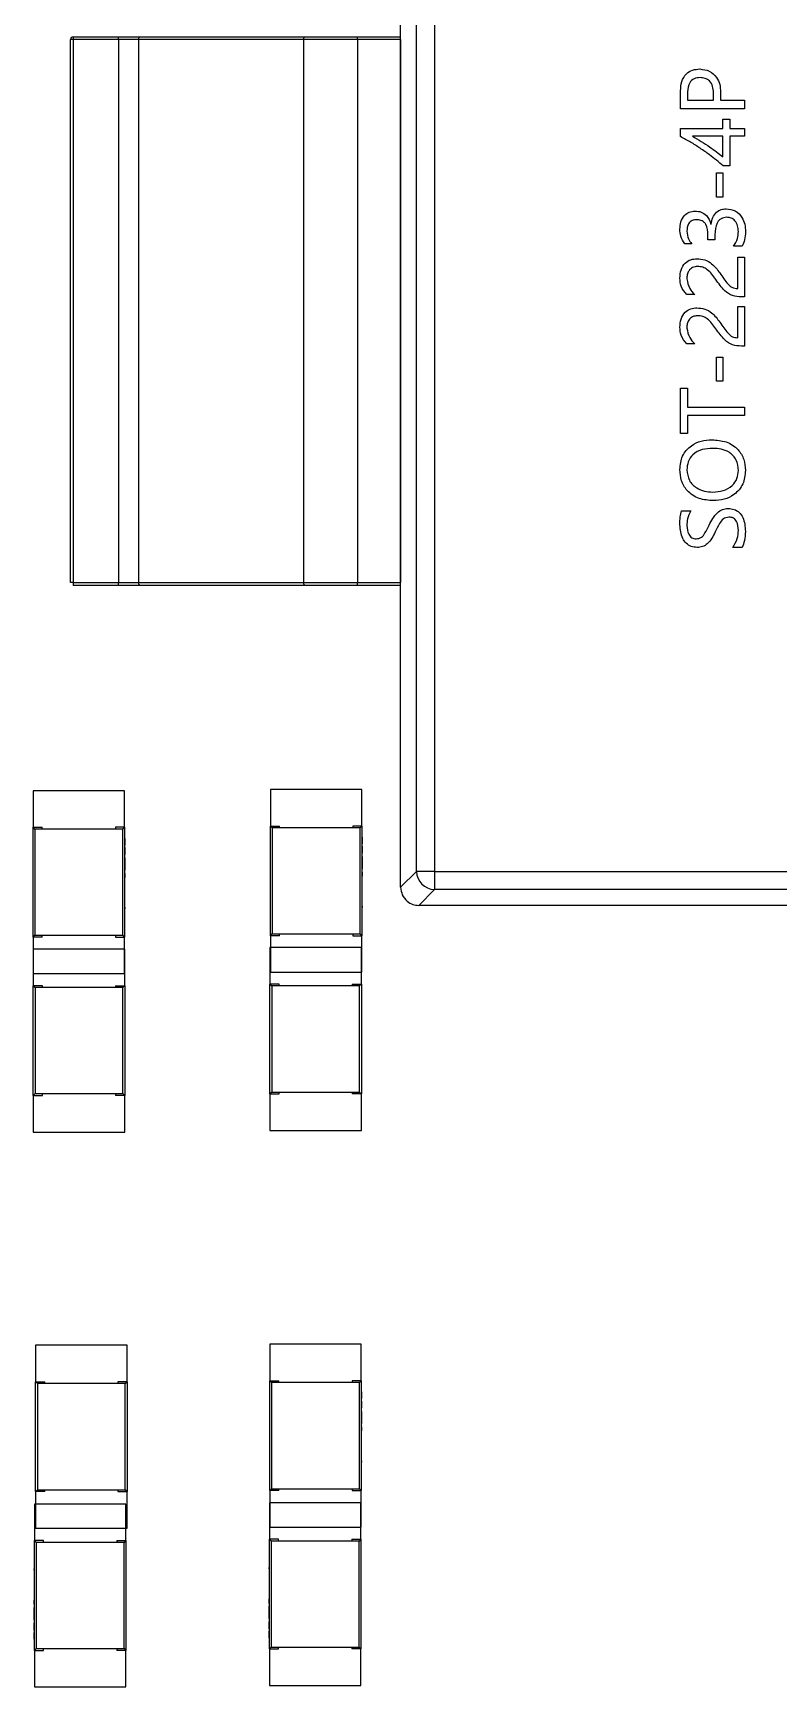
# Model space of a CAD drawing. Header units: millimetres. Extents: x 0 to 297, y 0 to 210.
# Drawn here: x 83.81 to 91.96, y 134.79 to 152.87 of the extents above; entities that cross this region are included whole.
import ezdxf

# ---------------------------------------------------------------- set-up
doc = ezdxf.new("R2010")
doc.units = ezdxf.units.MM

msp = doc.modelspace()

# ---------------------------------------------------------------- linework, layer by layer
at = {"color": 7, "linetype": 'Continuous', "lineweight": 25}
for p, q in [((87.828, 143.534), (87.828, 156.134)), ((88.002, 143.706), (88.002, 155.962)), ((88.2, 155.962), (88.2, 143.706)), ((84.248, 152.804), (84.219, 152.804)), ((84.219, 146.864), (84.219, 152.804)), ((84.743, 152.804), (84.248, 152.804)), ((84.248, 152.804), (84.248, 146.864)), ((84.249, 152.834), (84.744, 152.834)), ((84.964, 152.804), (84.743, 152.804)), ((84.743, 152.804), (84.743, 146.864)), ((84.744, 152.834), (84.982, 152.834)), ((86.767, 152.804), (84.964, 152.804)), ((84.964, 152.804), (84.964, 146.864)), ((84.982, 152.834), (86.785, 152.834)), ((87.356, 152.804), (86.767, 152.804)), ((86.767, 152.804), (86.767, 146.864)), ((86.785, 152.834), (87.356, 152.834)), ((87.356, 152.804), (87.356, 152.834)), ((87.356, 152.834), (87.828, 152.834)), ((87.828, 152.804), (87.356, 152.804)), ((87.356, 152.804), (87.356, 146.864)), ((87.828, 152.804), (87.828, 146.864)), ((90.889, 152.046), (90.889, 152.244)), ((90.966, 152.231), (90.966, 152.14)), ((90.966, 152.14), (91.248, 152.14)), ((91.248, 152.14), (91.248, 152.222)), ((91.325, 152.229), (91.325, 152.14)), ((91.325, 152.14), (91.589, 152.14)), ((91.589, 152.14), (91.589, 152.046)), ((91.589, 152.046), (90.889, 152.046)), ((90.889, 151.833), (91.35, 151.833)), ((90.889, 151.742), (90.889, 151.833)), ((91.35, 151.833), (91.35, 151.935)), ((91.35, 151.935), (91.427, 151.935)), ((91.427, 151.935), (91.427, 151.833)), ((91.427, 151.833), (91.589, 151.833)), ((91.589, 151.833), (91.589, 151.747)), ((91.35, 151.747), (91.018, 151.747)), ((91.35, 151.522), (91.35, 151.747)), ((91.427, 151.747), (91.427, 151.423)), ((91.589, 151.747), (91.427, 151.747)), ((91.427, 151.423), (91.354, 151.423)), ((91.282, 151.082), (91.282, 151.346)), ((91.282, 151.346), (91.35, 151.346)), ((91.35, 151.346), (91.35, 151.082)), ((91.35, 151.082), (91.282, 151.082)), ((91.221, 150.785), (91.223, 150.785)), ((91.011, 150.569), (90.934, 150.569)), ((91.188, 150.612), (91.188, 150.667)), ((91.265, 150.612), (91.188, 150.612)), ((91.265, 150.67), (91.265, 150.612)), ((91.562, 150.544), (91.468, 150.544)), ((91.513, 150.424), (91.589, 150.424)), ((91.513, 150.081), (91.513, 150.424)), ((91.589, 150.424), (91.589, 149.989)), ((91.043, 150.014), (90.957, 150.014)), ((91.589, 149.989), (91.555, 149.989)), ((91.513, 149.543), (91.513, 149.886)), ((91.513, 149.886), (91.589, 149.886)), ((91.589, 149.886), (91.589, 149.451)), ((91.043, 149.477), (90.957, 149.477)), ((91.589, 149.451), (91.555, 149.451)), ((91.282, 149.067), (91.282, 149.332)), ((91.282, 149.332), (91.35, 149.332)), ((91.35, 149.332), (91.35, 149.067)), ((91.35, 149.067), (91.282, 149.067)), ((90.889, 148.495), (90.889, 148.99)), ((90.889, 148.99), (90.966, 148.99)), ((90.966, 148.99), (90.966, 148.785)), ((90.966, 148.785), (91.589, 148.785)), ((91.589, 148.691), (90.966, 148.691)), ((90.966, 148.691), (90.966, 148.495)), ((91.589, 148.785), (91.589, 148.691)), ((90.966, 148.495), (90.889, 148.495)), ((90.9, 147.65), (91.002, 147.65)), ((91.562, 147.249), (91.459, 147.249)), ((84.248, 146.864), (84.219, 146.864)), ((84.248, 146.864), (84.743, 146.864)), ((84.744, 146.834), (84.249, 146.834)), ((84.743, 146.864), (84.964, 146.864)), ((84.982, 146.834), (84.744, 146.834)), ((84.964, 146.864), (86.767, 146.864)), ((86.785, 146.834), (84.982, 146.834)), ((86.767, 146.864), (87.356, 146.864)), ((87.356, 146.834), (86.785, 146.834)), ((87.356, 146.834), (87.356, 146.864)), ((87.356, 146.864), (87.828, 146.864)), ((87.828, 146.834), (87.356, 146.834)), ((83.811, 144.588), (83.811, 144.188)), ((84.811, 144.588), (83.811, 144.588)), ((84.811, 144.188), (84.811, 144.588)), ((86.405, 144.602), (86.405, 144.202)), ((87.405, 144.602), (86.405, 144.602)), ((87.405, 144.202), (87.405, 144.602)), ((83.811, 142.988), (83.811, 144.188)), ((83.831, 144.168), (83.811, 144.188)), ((83.811, 144.188), (83.911, 144.188)), ((83.831, 144.168), (83.831, 143.008)), ((84.791, 144.168), (83.831, 144.168)), ((83.911, 144.178), (83.911, 144.188)), ((84.811, 144.188), (84.711, 144.188)), ((84.711, 144.188), (84.711, 144.178)), ((84.791, 144.168), (84.811, 144.188)), ((84.791, 143.008), (84.791, 144.168)), ((84.811, 144.188), (84.811, 142.988)), ((86.425, 144.182), (86.405, 144.202)), ((86.405, 143.002), (86.405, 144.202)), ((86.405, 144.202), (86.505, 144.202)), ((86.425, 144.182), (86.425, 143.022)), ((87.385, 144.182), (86.425, 144.182)), ((86.505, 144.192), (86.505, 144.202)), ((87.405, 144.202), (87.305, 144.202)), ((87.305, 144.202), (87.305, 144.192)), ((87.385, 144.182), (87.405, 144.202)), ((87.385, 143.022), (87.385, 144.182)), ((87.405, 144.202), (87.405, 143.002)), ((84.813, 144.067), (84.811, 144.067)), ((84.813, 144.037), (84.811, 144.037)), ((84.813, 144.026), (84.811, 144.026)), ((84.813, 143.994), (84.811, 143.994)), ((84.813, 143.99), (84.811, 143.99)), ((84.813, 144.067), (84.813, 144.037)), ((84.813, 144.037), (84.813, 144.026)), ((84.813, 144.026), (84.813, 143.994)), ((87.407, 144.081), (87.405, 144.081)), ((87.407, 144.051), (87.405, 144.051)), ((87.407, 144.04), (87.405, 144.04)), ((87.407, 144.008), (87.405, 144.008)), ((87.407, 144.004), (87.405, 144.004)), ((87.407, 143.992), (87.405, 143.992)), ((87.407, 144.081), (87.407, 144.051)), ((87.407, 144.051), (87.407, 144.04)), ((87.407, 144.04), (87.407, 144.008)), ((84.813, 143.978), (84.811, 143.978)), ((84.813, 143.966), (84.811, 143.966)), ((84.813, 143.936), (84.811, 143.936)), ((84.813, 143.925), (84.811, 143.925)), ((84.813, 143.893), (84.811, 143.893)), ((84.813, 143.889), (84.811, 143.889)), ((84.813, 143.877), (84.811, 143.877)), ((84.813, 143.846), (84.811, 143.846)), ((84.813, 143.823), (84.811, 143.823)), ((84.813, 143.822), (84.811, 143.822)), ((84.813, 143.809), (84.811, 143.809)), ((84.813, 143.807), (84.811, 143.807)), ((84.813, 143.806), (84.811, 143.806)), ((84.813, 143.966), (84.813, 143.936)), ((84.813, 143.936), (84.813, 143.925)), ((84.813, 143.925), (84.813, 143.893)), ((84.813, 143.893), (84.813, 143.891)), ((84.813, 143.854), (84.813, 143.846)), ((84.813, 143.846), (84.813, 143.823)), ((84.813, 143.823), (84.813, 143.822)), ((84.813, 143.822), (84.813, 143.809)), ((84.813, 143.809), (84.813, 143.807)), ((84.813, 143.807), (84.813, 143.806)), ((84.813, 143.806), (84.813, 143.764)), ((87.407, 143.98), (87.405, 143.98)), ((87.407, 143.95), (87.405, 143.95)), ((87.407, 143.939), (87.405, 143.939)), ((87.407, 143.907), (87.405, 143.907)), ((87.407, 143.903), (87.405, 143.903)), ((87.407, 143.891), (87.405, 143.891)), ((87.407, 143.86), (87.405, 143.86)), ((87.407, 143.837), (87.405, 143.837)), ((87.407, 143.836), (87.405, 143.836)), ((87.407, 143.823), (87.405, 143.823)), ((87.407, 143.821), (87.405, 143.821)), ((87.407, 143.82), (87.405, 143.82)), ((87.407, 143.98), (87.407, 143.95)), ((87.407, 143.95), (87.407, 143.939)), ((87.407, 143.939), (87.407, 143.907)), ((87.407, 143.907), (87.407, 143.905)), ((87.407, 143.868), (87.407, 143.86)), ((87.407, 143.86), (87.407, 143.837)), ((87.407, 143.837), (87.407, 143.836)), ((87.407, 143.836), (87.407, 143.823)), ((87.407, 143.823), (87.407, 143.821)), ((87.407, 143.821), (87.407, 143.82)), ((87.407, 143.82), (87.407, 143.778)), ((84.813, 143.764), (84.811, 143.764)), ((84.813, 143.763), (84.811, 143.763)), ((84.813, 143.76), (84.811, 143.76)), ((84.811, 143.753), (84.813, 143.753)), ((84.813, 143.753), (84.811, 143.753)), ((84.813, 143.753), (84.811, 143.753)), ((84.813, 143.753), (84.811, 143.753)), ((84.813, 143.748), (84.811, 143.748)), ((84.813, 143.728), (84.811, 143.728)), ((84.813, 143.698), (84.811, 143.698)), ((84.813, 143.686), (84.811, 143.686)), ((84.813, 143.683), (84.811, 143.683)), ((84.813, 143.651), (84.811, 143.651)), ((84.813, 143.64), (84.811, 143.64)), ((84.813, 143.64), (84.811, 143.64)), ((84.813, 143.639), (84.811, 143.639)), ((84.813, 143.639), (84.811, 143.639)), ((84.813, 143.764), (84.813, 143.763)), ((84.813, 143.763), (84.813, 143.76)), ((84.813, 143.723), (84.813, 143.718)), ((84.813, 143.683), (84.813, 143.651)), ((84.813, 143.651), (84.813, 143.64)), ((84.813, 143.64), (84.813, 143.64)), ((84.813, 143.64), (84.813, 143.639)), ((84.813, 143.639), (84.813, 143.639)), ((87.407, 143.778), (87.405, 143.778)), ((87.407, 143.777), (87.405, 143.777)), ((87.407, 143.774), (87.405, 143.774)), ((87.405, 143.767), (87.407, 143.767)), ((87.407, 143.767), (87.405, 143.767)), ((87.407, 143.767), (87.405, 143.767)), ((87.407, 143.767), (87.405, 143.767)), ((87.407, 143.762), (87.405, 143.762)), ((87.407, 143.742), (87.405, 143.742)), ((87.407, 143.712), (87.405, 143.712)), ((87.407, 143.7), (87.405, 143.7)), ((87.407, 143.697), (87.405, 143.697)), ((87.407, 143.665), (87.405, 143.665)), ((87.407, 143.654), (87.405, 143.654)), ((87.407, 143.654), (87.405, 143.654)), ((87.407, 143.654), (87.405, 143.654)), ((87.407, 143.653), (87.405, 143.653)), ((87.407, 143.778), (87.407, 143.777)), ((87.407, 143.776), (87.407, 143.774)), ((87.407, 143.737), (87.407, 143.733)), ((87.407, 143.697), (87.407, 143.665)), ((87.407, 143.665), (87.407, 143.654)), ((87.407, 143.654), (87.407, 143.654)), ((87.407, 143.654), (87.407, 143.653)), ((87.407, 143.654), (87.407, 143.654)), ((87.828, 143.532), (88.002, 143.706)), ((88.2, 143.706), (88.002, 143.706)), ((88.2, 143.706), (94.457, 143.706)), ((88.2, 143.706), (88.2, 143.508)), ((84.813, 143.573), (84.811, 143.573)), ((84.813, 143.516), (84.811, 143.516)), ((84.813, 143.485), (84.811, 143.485)), ((87.407, 143.587), (87.405, 143.587)), ((87.407, 143.53), (87.405, 143.53)), ((87.407, 143.499), (87.405, 143.499)), ((88.2, 143.508), (88.026, 143.334)), ((94.457, 143.508), (88.2, 143.508)), ((84.813, 143.407), (84.811, 143.407)), ((84.813, 143.337), (84.811, 143.337)), ((84.813, 143.312), (84.811, 143.312)), ((84.813, 143.298), (84.811, 143.298)), ((87.407, 143.421), (87.405, 143.421)), ((87.407, 143.351), (87.405, 143.351)), ((87.407, 143.326), (87.405, 143.326)), ((87.407, 143.312), (87.405, 143.312)), ((94.628, 143.334), (88.028, 143.334)), ((84.813, 143.232), (84.811, 143.232)), ((84.813, 143.204), (84.811, 143.204)), ((87.407, 143.246), (87.405, 143.246)), ((87.407, 143.218), (87.405, 143.218)), ((83.811, 142.988), (83.831, 143.008)), ((83.811, 142.988), (83.811, 142.588)), ((83.911, 142.988), (83.811, 142.988)), ((83.831, 143.008), (84.791, 143.008)), ((83.911, 142.988), (83.911, 142.998)), ((84.711, 142.998), (84.711, 142.988)), ((84.711, 142.988), (84.811, 142.988)), ((84.811, 142.988), (84.791, 143.008)), ((84.811, 142.588), (84.811, 142.988)), ((86.405, 143.002), (86.425, 143.022)), ((86.405, 143.002), (86.405, 142.602)), ((86.505, 143.002), (86.405, 143.002)), ((86.425, 143.022), (87.385, 143.022)), ((86.505, 143.002), (86.505, 143.012)), ((87.305, 143.012), (87.305, 143.002)), ((87.305, 143.002), (87.405, 143.002)), ((87.405, 143.002), (87.385, 143.022)), ((87.405, 142.602), (87.405, 143.002)), ((84.812, 142.855), (83.812, 142.855)), ((83.812, 142.855), (83.812, 142.455)), ((84.812, 142.455), (84.812, 142.855)), ((86.4, 142.873), (86.4, 142.473)), ((87.4, 142.873), (86.4, 142.873)), ((87.4, 142.473), (87.4, 142.873)), ((83.811, 142.588), (84.811, 142.588)), ((86.405, 142.602), (87.405, 142.602)), ((83.812, 141.255), (83.812, 142.455)), ((83.812, 142.455), (83.832, 142.435)), ((83.912, 142.455), (83.812, 142.455)), ((83.832, 142.435), (83.832, 141.275)), ((84.792, 142.435), (83.832, 142.435)), ((83.912, 142.445), (83.912, 142.455)), ((84.712, 142.455), (84.712, 142.445)), ((84.712, 142.455), (84.812, 142.455)), ((84.812, 142.455), (84.792, 142.435)), ((84.792, 141.275), (84.792, 142.435)), ((84.812, 142.455), (84.812, 141.255)), ((86.4, 141.273), (86.4, 142.473)), ((86.4, 142.473), (86.42, 142.453)), ((86.5, 142.473), (86.4, 142.473)), ((86.42, 142.453), (86.42, 141.293)), ((87.38, 142.453), (86.42, 142.453)), ((86.5, 142.463), (86.5, 142.473)), ((87.3, 142.473), (87.4, 142.473)), ((87.3, 142.473), (87.3, 142.463)), ((87.4, 142.473), (87.38, 142.453)), ((87.38, 141.293), (87.38, 142.453)), ((87.4, 142.473), (87.4, 141.273)), ((83.81, 142.239), (83.812, 142.239)), ((83.81, 142.211), (83.812, 142.211)), ((86.398, 142.256), (86.4, 142.256)), ((86.398, 142.229), (86.4, 142.229)), ((83.81, 142.145), (83.812, 142.145)), ((83.81, 142.131), (83.812, 142.131)), ((83.81, 142.106), (83.812, 142.106)), ((83.81, 142.036), (83.812, 142.036)), ((86.398, 142.162), (86.4, 142.162)), ((86.398, 142.149), (86.4, 142.149)), ((86.398, 142.123), (86.4, 142.123)), ((86.398, 142.054), (86.4, 142.054)), ((83.81, 141.958), (83.812, 141.958)), ((83.81, 141.927), (83.812, 141.927)), ((83.81, 141.87), (83.812, 141.87)), ((86.398, 141.975), (86.4, 141.975)), ((86.398, 141.944), (86.4, 141.944)), ((86.398, 141.888), (86.4, 141.888)), ((86.398, 141.821), (86.4, 141.821)), ((86.398, 141.82), (86.398, 141.821)), ((86.398, 141.821), (86.398, 141.821)), ((86.398, 141.821), (86.4, 141.821)), ((86.398, 141.821), (86.398, 141.821)), ((86.398, 141.821), (86.4, 141.821)), ((86.398, 141.82), (86.4, 141.82)), ((86.398, 141.809), (86.398, 141.82)), ((83.81, 141.804), (83.812, 141.804)), ((83.81, 141.803), (83.81, 141.804)), ((83.81, 141.803), (83.812, 141.803)), ((83.81, 141.803), (83.812, 141.803)), ((83.81, 141.803), (83.81, 141.803)), ((83.81, 141.792), (83.81, 141.803)), ((83.81, 141.803), (83.812, 141.803)), ((83.81, 141.803), (83.81, 141.803)), ((83.81, 141.792), (83.812, 141.792)), ((83.81, 141.76), (83.81, 141.792)), ((83.81, 141.76), (83.812, 141.76)), ((83.81, 141.757), (83.812, 141.757)), ((83.81, 141.745), (83.812, 141.745)), ((83.81, 141.72), (83.81, 141.724)), ((83.81, 141.715), (83.812, 141.715)), ((83.81, 141.695), (83.812, 141.695)), ((83.812, 141.69), (83.81, 141.69)), ((83.81, 141.69), (83.812, 141.69)), ((83.81, 141.69), (83.812, 141.69)), ((83.81, 141.69), (83.812, 141.69)), ((83.81, 141.681), (83.81, 141.683)), ((83.81, 141.683), (83.812, 141.683)), ((83.81, 141.68), (83.812, 141.68)), ((83.81, 141.679), (83.81, 141.68)), ((83.81, 141.679), (83.812, 141.679)), ((83.81, 141.637), (83.81, 141.679)), ((83.81, 141.637), (83.812, 141.637)), ((83.81, 141.636), (83.81, 141.637)), ((83.81, 141.636), (83.812, 141.636)), ((83.81, 141.634), (83.81, 141.636)), ((86.398, 141.809), (86.4, 141.809)), ((86.398, 141.778), (86.398, 141.809)), ((86.398, 141.778), (86.4, 141.778)), ((86.398, 141.774), (86.4, 141.774)), ((86.398, 141.762), (86.4, 141.762)), ((86.398, 141.738), (86.398, 141.742)), ((86.398, 141.732), (86.4, 141.732)), ((86.398, 141.713), (86.4, 141.713)), ((86.4, 141.707), (86.398, 141.707)), ((86.398, 141.707), (86.4, 141.707)), ((86.398, 141.707), (86.4, 141.707)), ((86.398, 141.707), (86.4, 141.707)), ((86.398, 141.698), (86.398, 141.7)), ((86.398, 141.7), (86.4, 141.7)), ((86.398, 141.697), (86.4, 141.697)), ((86.398, 141.697), (86.398, 141.697)), ((86.398, 141.697), (86.4, 141.697)), ((86.398, 141.655), (86.398, 141.697)), ((86.398, 141.655), (86.4, 141.655)), ((86.398, 141.653), (86.398, 141.655)), ((86.398, 141.653), (86.4, 141.653)), ((86.398, 141.651), (86.398, 141.653)), ((86.398, 141.651), (86.4, 141.651)), ((86.398, 141.638), (86.398, 141.651)), ((86.398, 141.638), (86.4, 141.638)), ((86.398, 141.637), (86.398, 141.638)), ((86.398, 141.637), (86.4, 141.637)), ((86.398, 141.614), (86.398, 141.637)), ((83.81, 141.634), (83.812, 141.634)), ((83.81, 141.621), (83.81, 141.634)), ((83.81, 141.62), (83.81, 141.621)), ((83.81, 141.621), (83.812, 141.621)), ((83.81, 141.62), (83.812, 141.62)), ((83.81, 141.597), (83.81, 141.62)), ((83.81, 141.597), (83.812, 141.597)), ((83.81, 141.589), (83.81, 141.597)), ((83.81, 141.566), (83.812, 141.566)), ((83.81, 141.554), (83.812, 141.554)), ((83.81, 141.55), (83.81, 141.552)), ((83.81, 141.55), (83.812, 141.55)), ((83.81, 141.518), (83.81, 141.55)), ((83.81, 141.518), (83.812, 141.518)), ((83.81, 141.507), (83.81, 141.518)), ((83.81, 141.507), (83.812, 141.507)), ((83.81, 141.477), (83.81, 141.507)), ((83.81, 141.477), (83.812, 141.477)), ((83.81, 141.465), (83.812, 141.465)), ((86.398, 141.614), (86.4, 141.614)), ((86.398, 141.607), (86.398, 141.614)), ((86.398, 141.584), (86.4, 141.584)), ((86.398, 141.571), (86.4, 141.571)), ((86.398, 141.567), (86.398, 141.569)), ((86.398, 141.567), (86.4, 141.567)), ((86.398, 141.536), (86.398, 141.567)), ((86.398, 141.524), (86.398, 141.536)), ((86.398, 141.536), (86.4, 141.536)), ((86.398, 141.524), (86.4, 141.524)), ((86.398, 141.494), (86.398, 141.524)), ((86.398, 141.494), (86.4, 141.494)), ((86.398, 141.483), (86.4, 141.483)), ((86.398, 141.471), (86.4, 141.471)), ((86.398, 141.466), (86.4, 141.466)), ((86.398, 141.435), (86.398, 141.466)), ((83.81, 141.453), (83.812, 141.453)), ((83.81, 141.417), (83.81, 141.449)), ((83.81, 141.449), (83.812, 141.449)), ((83.81, 141.417), (83.812, 141.417)), ((83.81, 141.406), (83.81, 141.417)), ((83.81, 141.406), (83.812, 141.406)), ((83.81, 141.376), (83.81, 141.406)), ((83.81, 141.376), (83.812, 141.376)), ((83.832, 141.275), (83.812, 141.255)), ((83.832, 141.275), (84.792, 141.275)), ((84.792, 141.275), (84.812, 141.255)), ((86.398, 141.435), (86.4, 141.435)), ((86.398, 141.424), (86.398, 141.435)), ((86.398, 141.424), (86.4, 141.424)), ((86.398, 141.393), (86.398, 141.424)), ((86.398, 141.393), (86.4, 141.393)), ((86.42, 141.293), (86.4, 141.273)), ((86.42, 141.293), (87.38, 141.293)), ((86.5, 141.273), (86.5, 141.283)), ((87.3, 141.283), (87.3, 141.273)), ((87.38, 141.293), (87.4, 141.273)), ((83.812, 141.255), (83.812, 140.855)), ((83.812, 141.255), (83.912, 141.255)), ((83.912, 141.255), (83.912, 141.265)), ((84.712, 141.265), (84.712, 141.255)), ((84.812, 141.255), (84.712, 141.255)), ((84.812, 140.855), (84.812, 141.255)), ((86.4, 141.273), (86.4, 140.873)), ((86.4, 141.273), (86.5, 141.273)), ((87.4, 141.273), (87.3, 141.273)), ((87.4, 140.873), (87.4, 141.273)), ((83.812, 140.855), (84.812, 140.855)), ((86.4, 140.873), (87.4, 140.873)), ((83.838, 138.523), (83.838, 138.123)), ((84.838, 138.523), (83.838, 138.523)), ((84.838, 138.123), (84.838, 138.523)), ((86.398, 138.534), (86.398, 138.134)), ((87.398, 138.534), (86.398, 138.534)), ((87.398, 138.134), (87.398, 138.534)), ((83.858, 138.103), (83.838, 138.123)), ((83.838, 136.923), (83.838, 138.123)), ((83.838, 138.123), (83.938, 138.123)), ((84.818, 138.103), (83.858, 138.103)), ((83.858, 138.103), (83.858, 136.943)), ((83.938, 138.113), (83.938, 138.123)), ((84.838, 138.123), (84.738, 138.123)), ((84.738, 138.123), (84.738, 138.113)), ((84.818, 138.103), (84.838, 138.123)), ((84.818, 136.943), (84.818, 138.103)), ((84.838, 138.123), (84.838, 136.923)), ((86.418, 138.114), (86.398, 138.134)), ((86.398, 136.934), (86.398, 138.134)), ((86.398, 138.134), (86.498, 138.134)), ((86.418, 138.114), (86.418, 136.954)), ((87.378, 138.114), (86.418, 138.114)), ((86.498, 138.124), (86.498, 138.134)), ((87.398, 138.134), (87.298, 138.134)), ((87.298, 138.134), (87.298, 138.124)), ((87.378, 138.114), (87.398, 138.134)), ((87.378, 136.954), (87.378, 138.114)), ((87.398, 138.134), (87.398, 136.934)), ((84.84, 138.002), (84.838, 138.002)), ((84.84, 137.972), (84.838, 137.972)), ((84.84, 137.96), (84.838, 137.96)), ((84.84, 137.929), (84.838, 137.929)), ((84.84, 137.925), (84.838, 137.925)), ((84.84, 137.913), (84.838, 137.913)), ((84.84, 137.901), (84.838, 137.901)), ((84.84, 137.871), (84.838, 137.871)), ((84.84, 137.859), (84.838, 137.859)), ((84.84, 138.002), (84.84, 137.972)), ((84.84, 137.972), (84.84, 137.96)), ((84.84, 137.96), (84.84, 137.929)), ((84.84, 137.901), (84.84, 137.871)), ((84.84, 137.871), (84.84, 137.859)), ((84.84, 137.859), (84.84, 137.828)), ((87.4, 138.014), (87.398, 138.014)), ((87.4, 137.983), (87.398, 137.983)), ((87.4, 137.972), (87.398, 137.972)), ((87.4, 137.941), (87.398, 137.941)), ((87.4, 137.936), (87.398, 137.936)), ((87.4, 137.924), (87.398, 137.924)), ((87.4, 137.913), (87.398, 137.913)), ((87.4, 137.882), (87.398, 137.882)), ((87.4, 137.871), (87.398, 137.871)), ((87.4, 137.84), (87.398, 137.84)), ((87.4, 138.014), (87.4, 137.983)), ((87.4, 137.983), (87.4, 137.972)), ((87.4, 137.972), (87.4, 137.941)), ((87.4, 137.913), (87.4, 137.882)), ((87.4, 137.882), (87.4, 137.871)), ((87.4, 137.871), (87.4, 137.84)), ((87.4, 137.84), (87.4, 137.838)), ((84.84, 137.828), (84.838, 137.828)), ((84.84, 137.824), (84.838, 137.824)), ((84.84, 137.812), (84.838, 137.812)), ((84.84, 137.781), (84.838, 137.781)), ((84.84, 137.758), (84.838, 137.758)), ((84.84, 137.757), (84.838, 137.757)), ((84.84, 137.744), (84.838, 137.744)), ((84.84, 137.742), (84.838, 137.742)), ((84.84, 137.741), (84.838, 137.741)), ((84.84, 137.699), (84.838, 137.699)), ((84.84, 137.698), (84.838, 137.698)), ((84.84, 137.695), (84.838, 137.695)), ((84.838, 137.688), (84.84, 137.688)), ((84.84, 137.688), (84.838, 137.688)), ((84.84, 137.688), (84.838, 137.688)), ((84.84, 137.688), (84.838, 137.688)), ((84.84, 137.682), (84.838, 137.682)), ((84.84, 137.663), (84.838, 137.663)), ((84.84, 137.828), (84.84, 137.826)), ((84.84, 137.788), (84.84, 137.781)), ((84.84, 137.781), (84.84, 137.758)), ((84.84, 137.758), (84.84, 137.757)), ((84.84, 137.757), (84.84, 137.744)), ((84.84, 137.744), (84.84, 137.742)), ((84.84, 137.742), (84.84, 137.741)), ((84.84, 137.741), (84.84, 137.699)), ((84.84, 137.699), (84.84, 137.698)), ((84.84, 137.697), (84.84, 137.695)), ((84.84, 137.658), (84.84, 137.653)), ((87.4, 137.835), (87.398, 137.835)), ((87.4, 137.823), (87.398, 137.823)), ((87.4, 137.793), (87.398, 137.793)), ((87.4, 137.77), (87.398, 137.77)), ((87.4, 137.769), (87.398, 137.769)), ((87.4, 137.756), (87.398, 137.756)), ((87.4, 137.754), (87.398, 137.754)), ((87.4, 137.752), (87.398, 137.752)), ((87.4, 137.71), (87.398, 137.71)), ((87.4, 137.71), (87.398, 137.71)), ((87.4, 137.706), (87.398, 137.706)), ((87.398, 137.7), (87.4, 137.7)), ((87.4, 137.7), (87.398, 137.7)), ((87.4, 137.7), (87.398, 137.7)), ((87.4, 137.7), (87.398, 137.7)), ((87.4, 137.694), (87.398, 137.694)), ((87.4, 137.675), (87.398, 137.675)), ((87.4, 137.8), (87.4, 137.793)), ((87.4, 137.793), (87.4, 137.77)), ((87.4, 137.77), (87.4, 137.769)), ((87.4, 137.769), (87.4, 137.756)), ((87.4, 137.756), (87.4, 137.754)), ((87.4, 137.754), (87.4, 137.752)), ((87.4, 137.752), (87.4, 137.71)), ((87.4, 137.71), (87.4, 137.71)), ((87.4, 137.709), (87.4, 137.706)), ((87.4, 137.669), (87.4, 137.665)), ((84.84, 137.633), (84.838, 137.633)), ((84.84, 137.621), (84.838, 137.621)), ((84.84, 137.618), (84.838, 137.618)), ((84.84, 137.586), (84.838, 137.586)), ((84.84, 137.575), (84.838, 137.575)), ((84.84, 137.575), (84.838, 137.575)), ((84.84, 137.574), (84.838, 137.574)), ((84.84, 137.574), (84.838, 137.574)), ((84.84, 137.508), (84.838, 137.508)), ((84.84, 137.618), (84.84, 137.586)), ((84.84, 137.586), (84.84, 137.575)), ((84.84, 137.575), (84.84, 137.575)), ((84.84, 137.575), (84.84, 137.574)), ((84.84, 137.574), (84.84, 137.574)), ((87.4, 137.645), (87.398, 137.645)), ((87.4, 137.633), (87.398, 137.633)), ((87.4, 137.629), (87.398, 137.629)), ((87.4, 137.598), (87.398, 137.598)), ((87.4, 137.587), (87.398, 137.587)), ((87.4, 137.586), (87.398, 137.586)), ((87.4, 137.586), (87.398, 137.586)), ((87.4, 137.586), (87.398, 137.586)), ((87.4, 137.519), (87.398, 137.519)), ((87.4, 137.629), (87.4, 137.598)), ((87.4, 137.598), (87.4, 137.587)), ((87.4, 137.587), (87.4, 137.586)), ((87.4, 137.586), (87.4, 137.586)), ((87.4, 137.586), (87.4, 137.586)), ((84.84, 137.451), (84.838, 137.451)), ((84.84, 137.42), (84.838, 137.42)), ((84.84, 137.342), (84.838, 137.342)), ((87.4, 137.463), (87.398, 137.463)), ((87.4, 137.432), (87.398, 137.432)), ((87.4, 137.353), (87.398, 137.353)), ((84.84, 137.272), (84.838, 137.272)), ((84.84, 137.246), (84.838, 137.246)), ((84.84, 137.233), (84.838, 137.233)), ((84.84, 137.166), (84.838, 137.166)), ((84.84, 137.139), (84.838, 137.139)), ((87.4, 137.284), (87.398, 137.284)), ((87.4, 137.258), (87.398, 137.258)), ((87.4, 137.245), (87.398, 137.245)), ((87.4, 137.178), (87.398, 137.178)), ((87.4, 137.151), (87.398, 137.151)), ((83.838, 136.923), (83.858, 136.943)), ((83.858, 136.943), (84.818, 136.943)), ((83.938, 136.923), (83.938, 136.933)), ((84.738, 136.933), (84.738, 136.923)), ((84.838, 136.923), (84.818, 136.943)), ((86.398, 136.934), (86.418, 136.954)), ((86.498, 136.934), (86.398, 136.934)), ((86.398, 136.934), (86.398, 136.534)), ((86.418, 136.954), (87.378, 136.954)), ((86.498, 136.934), (86.498, 136.944)), ((87.298, 136.944), (87.298, 136.934)), ((87.298, 136.934), (87.398, 136.934)), ((87.398, 136.934), (87.378, 136.954)), ((87.398, 136.534), (87.398, 136.934)), ((83.825, 136.786), (83.825, 136.386)), ((84.825, 136.786), (83.825, 136.786)), ((83.838, 136.923), (83.838, 136.523)), ((83.938, 136.923), (83.838, 136.923)), ((84.738, 136.923), (84.838, 136.923)), ((84.825, 136.386), (84.825, 136.786)), ((84.838, 136.523), (84.838, 136.923)), ((86.394, 136.801), (86.394, 136.401)), ((87.394, 136.801), (86.394, 136.801)), ((87.394, 136.401), (87.394, 136.801)), ((83.838, 136.523), (84.838, 136.523)), ((86.394, 135.201), (86.394, 136.401)), ((86.394, 136.401), (86.414, 136.381)), ((86.494, 136.401), (86.394, 136.401)), ((86.398, 136.534), (87.398, 136.534)), ((86.494, 136.391), (86.494, 136.401)), ((87.294, 136.401), (87.394, 136.401)), ((87.294, 136.401), (87.294, 136.391)), ((87.394, 136.401), (87.374, 136.381)), ((87.394, 136.401), (87.394, 135.201)), ((83.825, 136.386), (83.845, 136.366)), ((83.825, 135.186), (83.825, 136.386)), ((83.925, 136.386), (83.825, 136.386)), ((84.805, 136.366), (83.845, 136.366)), ((83.845, 136.366), (83.845, 135.206)), ((83.925, 136.376), (83.925, 136.386)), ((84.725, 136.386), (84.825, 136.386)), ((84.725, 136.386), (84.725, 136.376)), ((84.825, 136.386), (84.805, 136.366)), ((84.805, 135.206), (84.805, 136.366)), ((84.825, 136.386), (84.825, 135.186)), ((86.414, 136.381), (86.414, 135.221)), ((87.374, 136.381), (86.414, 136.381)), ((87.374, 135.221), (87.374, 136.381)), ((83.823, 136.17), (83.825, 136.17)), ((83.823, 136.142), (83.825, 136.142)), ((83.823, 136.076), (83.825, 136.076)), ((83.823, 136.062), (83.825, 136.062)), ((83.823, 136.037), (83.825, 136.037)), ((86.392, 136.185), (86.394, 136.185)), ((86.392, 136.158), (86.394, 136.158)), ((86.392, 136.091), (86.394, 136.091)), ((86.392, 136.078), (86.394, 136.078)), ((86.392, 136.052), (86.394, 136.052)), ((83.823, 135.967), (83.825, 135.967)), ((83.823, 135.889), (83.825, 135.889)), ((83.823, 135.858), (83.825, 135.858)), ((86.392, 135.982), (86.394, 135.982)), ((86.392, 135.904), (86.394, 135.904)), ((86.392, 135.873), (86.394, 135.873)), ((83.823, 135.801), (83.825, 135.801)), ((83.823, 135.735), (83.825, 135.735)), ((83.823, 135.734), (83.823, 135.735)), ((83.823, 135.733), (83.823, 135.734)), ((83.823, 135.734), (83.825, 135.734)), ((83.823, 135.734), (83.825, 135.734)), ((83.823, 135.734), (83.823, 135.734)), ((83.823, 135.723), (83.823, 135.733)), ((83.823, 135.733), (83.825, 135.733)), ((83.823, 135.723), (83.825, 135.723)), ((83.823, 135.691), (83.823, 135.723)), ((83.823, 135.691), (83.825, 135.691)), ((83.823, 135.688), (83.825, 135.688)), ((83.823, 135.676), (83.825, 135.676)), ((86.392, 135.816), (86.394, 135.816)), ((86.392, 135.75), (86.394, 135.75)), ((86.392, 135.75), (86.392, 135.75)), ((86.392, 135.75), (86.394, 135.75)), ((86.392, 135.749), (86.392, 135.75)), ((86.392, 135.749), (86.394, 135.749)), ((86.392, 135.738), (86.392, 135.749)), ((86.392, 135.749), (86.394, 135.749)), ((86.392, 135.749), (86.392, 135.749)), ((86.392, 135.738), (86.394, 135.738)), ((86.392, 135.706), (86.392, 135.738)), ((86.392, 135.706), (86.394, 135.706)), ((86.392, 135.703), (86.394, 135.703)), ((86.392, 135.691), (86.394, 135.691)), ((86.392, 135.666), (86.392, 135.671)), ((83.823, 135.651), (83.823, 135.655)), ((83.823, 135.646), (83.825, 135.646)), ((83.823, 135.626), (83.825, 135.626)), ((83.825, 135.621), (83.823, 135.621)), ((83.823, 135.621), (83.825, 135.621)), ((83.823, 135.621), (83.825, 135.621)), ((83.823, 135.621), (83.825, 135.621)), ((83.823, 135.612), (83.823, 135.614)), ((83.823, 135.614), (83.825, 135.614)), ((83.823, 135.611), (83.825, 135.611)), ((83.823, 135.61), (83.823, 135.611)), ((83.823, 135.61), (83.825, 135.61)), ((83.823, 135.568), (83.823, 135.61)), ((83.823, 135.568), (83.825, 135.568)), ((83.823, 135.567), (83.823, 135.568)), ((83.823, 135.567), (83.825, 135.567)), ((83.823, 135.565), (83.823, 135.567)), ((83.823, 135.565), (83.825, 135.565)), ((83.823, 135.552), (83.823, 135.565)), ((83.823, 135.552), (83.825, 135.552)), ((83.823, 135.551), (83.823, 135.552)), ((83.823, 135.551), (83.825, 135.551)), ((83.823, 135.528), (83.823, 135.551)), ((83.823, 135.528), (83.825, 135.528)), ((83.823, 135.52), (83.823, 135.528)), ((83.823, 135.497), (83.825, 135.497)), ((83.823, 135.485), (83.825, 135.485)), ((86.392, 135.661), (86.394, 135.661)), ((86.392, 135.642), (86.394, 135.642)), ((86.394, 135.636), (86.392, 135.636)), ((86.392, 135.636), (86.394, 135.636)), ((86.392, 135.636), (86.394, 135.636)), ((86.392, 135.636), (86.394, 135.636)), ((86.392, 135.627), (86.392, 135.629)), ((86.392, 135.629), (86.394, 135.629)), ((86.392, 135.625), (86.392, 135.626)), ((86.392, 135.626), (86.394, 135.626)), ((86.392, 135.625), (86.394, 135.625)), ((86.392, 135.583), (86.392, 135.625)), ((86.392, 135.583), (86.394, 135.583)), ((86.392, 135.582), (86.392, 135.583)), ((86.392, 135.582), (86.394, 135.582)), ((86.392, 135.58), (86.392, 135.582)), ((86.392, 135.58), (86.394, 135.58)), ((86.392, 135.567), (86.392, 135.58)), ((86.392, 135.566), (86.392, 135.567)), ((86.392, 135.567), (86.394, 135.567)), ((86.392, 135.543), (86.392, 135.566)), ((86.392, 135.566), (86.394, 135.566)), ((86.392, 135.543), (86.394, 135.543)), ((86.392, 135.536), (86.392, 135.543)), ((86.392, 135.512), (86.394, 135.512)), ((86.392, 135.5), (86.394, 135.5)), ((86.392, 135.496), (86.392, 135.498)), ((86.392, 135.464), (86.392, 135.496)), ((86.392, 135.496), (86.394, 135.496)), ((83.823, 135.481), (83.823, 135.483)), ((83.823, 135.481), (83.825, 135.481)), ((83.823, 135.449), (83.823, 135.481)), ((83.823, 135.449), (83.825, 135.449)), ((83.823, 135.438), (83.823, 135.449)), ((83.823, 135.438), (83.825, 135.438)), ((83.823, 135.408), (83.823, 135.438)), ((83.823, 135.408), (83.825, 135.408)), ((83.823, 135.396), (83.825, 135.396)), ((83.823, 135.384), (83.825, 135.384)), ((83.823, 135.348), (83.823, 135.38)), ((83.823, 135.38), (83.825, 135.38)), ((83.823, 135.348), (83.825, 135.348)), ((83.823, 135.337), (83.823, 135.348)), ((83.823, 135.337), (83.825, 135.337)), ((83.823, 135.307), (83.823, 135.337)), ((83.823, 135.307), (83.825, 135.307)), ((86.392, 135.464), (86.394, 135.464)), ((86.392, 135.453), (86.392, 135.464)), ((86.392, 135.453), (86.394, 135.453)), ((86.392, 135.423), (86.392, 135.453)), ((86.392, 135.423), (86.394, 135.423)), ((86.392, 135.411), (86.394, 135.411)), ((86.392, 135.399), (86.394, 135.399)), ((86.392, 135.395), (86.394, 135.395)), ((86.392, 135.364), (86.392, 135.395)), ((86.392, 135.364), (86.394, 135.364)), ((86.392, 135.352), (86.392, 135.364)), ((86.392, 135.352), (86.394, 135.352)), ((86.392, 135.322), (86.392, 135.352)), ((86.392, 135.322), (86.394, 135.322)), ((83.845, 135.206), (83.825, 135.186)), ((83.825, 135.186), (83.925, 135.186)), ((83.825, 135.186), (83.825, 134.786)), ((83.845, 135.206), (84.805, 135.206)), ((83.925, 135.186), (83.925, 135.196)), ((84.725, 135.196), (84.725, 135.186)), ((84.825, 135.186), (84.725, 135.186)), ((84.805, 135.206), (84.825, 135.186)), ((84.825, 134.786), (84.825, 135.186)), ((86.414, 135.221), (86.394, 135.201)), ((86.394, 135.201), (86.394, 134.801)), ((86.394, 135.201), (86.494, 135.201)), ((86.414, 135.221), (87.374, 135.221)), ((86.494, 135.201), (86.494, 135.211)), ((87.294, 135.211), (87.294, 135.201)), ((87.394, 135.201), (87.294, 135.201)), ((87.374, 135.221), (87.394, 135.201)), ((87.394, 134.801), (87.394, 135.201)), ((83.825, 134.786), (84.825, 134.786)), ((86.394, 134.801), (87.394, 134.801))]:
    msp.add_line(p, q, dxfattribs=at)
at = {"color": 7, "linetype": 'Continuous', "lineweight": 25, "flags": 128}
for points in [[(84.964, 152.804), (84.965, 152.81), (84.966, 152.815), (84.967, 152.821), (84.969, 152.825), (84.972, 152.829), (84.975, 152.832), (84.978, 152.833), (84.982, 152.834)], [(86.767, 152.804), (86.768, 152.81), (86.769, 152.815), (86.77, 152.821), (86.772, 152.825), (86.775, 152.829), (86.778, 152.832), (86.781, 152.833), (86.785, 152.834)], [(84.982, 146.834), (84.978, 146.835), (84.975, 146.836), (84.972, 146.839), (84.969, 146.843), (84.967, 146.847), (84.966, 146.852), (84.965, 146.858), (84.964, 146.864)], [(86.785, 146.834), (86.781, 146.835), (86.778, 146.836), (86.775, 146.839), (86.772, 146.843), (86.77, 146.847), (86.769, 146.852), (86.768, 146.858), (86.767, 146.864)]]:
    msp.add_lwpolyline(points, dxfattribs=at)
at = {"color": 7, "linetype": 'Continuous', "lineweight": 25}
for centre, radius, start, end in [((84.249, 152.804), 0.03, 90, 180), ((84.463, 152.811), 0.216, 174.0133, 181.9891), ((84.958, 152.811), 0.216, 174.0133, 181.9891), ((84.463, 146.856), 0.216, 178.0109, 185.9867), ((84.958, 146.856), 0.216, 178.0109, 185.9867), ((88.205, 143.711), 0.203, 181.5366, 268.4634)]:
    msp.add_arc(centre, radius, start, end, dxfattribs=at)
for points, knots in [([(90.889, 152.244), (90.891, 152.278), (90.895, 152.345), (90.943, 152.43), (91.019, 152.476), (91.072, 152.48), (91.099, 152.482)], [0, 0, 0, 0, 0.280833, 0.559837, 0.779441, 1, 1, 1, 1]), ([(91.103, 152.388), (91.08, 152.386), (91.035, 152.383), (90.972, 152.325), (90.968, 152.266), (90.966, 152.231)], [0, 0, 0, 0, 0.281316, 0.559873, 1, 1, 1, 1]), ([(91.099, 152.482), (91.135, 152.477), (91.207, 152.469), (91.282, 152.398), (91.322, 152.314), (91.324, 152.258), (91.325, 152.229)], [0, 0, 0, 0, 0.279453, 0.558703, 0.779166, 1, 1, 1, 1]), ([(91.248, 152.222), (91.247, 152.246), (91.244, 152.292), (91.212, 152.352), (91.158, 152.384), (91.121, 152.386), (91.103, 152.388)], [0, 0, 0, 0, 0.280943, 0.559718, 0.779376, 1, 1, 1, 1]), ([(91.354, 151.423), (91.305, 151.464), (91.224, 151.532), (91.103, 151.615), (90.999, 151.683), (90.926, 151.722), (90.889, 151.742)], [0, 0, 0, 0, 0.339957, 0.559983, 0.78, 1, 1, 1, 1]), ([(91.018, 151.747), (91.083, 151.709), (91.198, 151.641), (91.304, 151.559), (91.35, 151.522)], [0, 0, 0, 0, 0.559932, 1, 1, 1, 1]), ([(90.881, 150.73), (90.883, 150.757), (90.886, 150.811), (90.925, 150.879), (90.982, 150.922), (91.025, 150.926), (91.047, 150.928)], [0, 0, 0, 0, 0.280735, 0.56026, 0.780029, 1, 1, 1, 1]), ([(91.047, 150.928), (91.07, 150.926), (91.115, 150.923), (91.187, 150.876), (91.208, 150.819), (91.221, 150.785)], [0, 0, 0, 0, 0.280933, 0.560806, 1, 1, 1, 1]), ([(91.223, 150.785), (91.227, 150.809), (91.235, 150.858), (91.276, 150.915), (91.331, 150.949), (91.369, 150.952), (91.389, 150.953)], [0, 0, 0, 0, 0.280512, 0.560002, 0.779878, 1, 1, 1, 1]), ([(91.389, 150.953), (91.423, 150.949), (91.492, 150.941), (91.561, 150.867), (91.594, 150.785), (91.597, 150.731), (91.598, 150.704)], [0, 0, 0, 0, 0.279123, 0.558177, 0.778849, 1, 1, 1, 1]), ([(90.934, 150.569), (90.917, 150.597), (90.886, 150.646), (90.882, 150.704), (90.881, 150.73)], [0, 0, 0, 0, 0.559237, 1, 1, 1, 1]), ([(91.068, 150.834), (91.05, 150.833), (91.014, 150.83), (90.962, 150.783), (90.959, 150.736), (90.958, 150.707)], [0, 0, 0, 0, 0.281378, 0.559971, 1, 1, 1, 1]), ([(90.958, 150.707), (90.961, 150.678), (90.967, 150.628), (90.998, 150.587), (91.011, 150.569)], [0, 0, 0, 0, 0.558843, 1, 1, 1, 1]), ([(91.188, 150.667), (91.186, 150.707), (91.184, 150.757), (91.149, 150.805), (91.118, 150.829), (91.088, 150.832), (91.068, 150.834)], [0, 0, 0, 0, 0.498975, 0.624675, 0.750271, 1, 1, 1, 1]), ([(91.394, 150.86), (91.372, 150.857), (91.339, 150.853), (91.305, 150.825), (91.27, 150.77), (91.267, 150.714), (91.265, 150.67)], [0, 0, 0, 0, 0.249142, 0.374687, 0.500375, 1, 1, 1, 1]), ([(91.521, 150.704), (91.52, 150.725), (91.517, 150.768), (91.489, 150.821), (91.444, 150.855), (91.411, 150.858), (91.394, 150.86)], [0, 0, 0, 0, 0.280805, 0.560221, 0.779871, 1, 1, 1, 1]), ([(91.468, 150.544), (91.485, 150.571), (91.516, 150.621), (91.519, 150.679), (91.521, 150.704)], [0, 0, 0, 0, 0.55943, 1, 1, 1, 1]), ([(91.598, 150.704), (91.597, 150.673), (91.595, 150.617), (91.572, 150.566), (91.562, 150.544)], [0, 0, 0, 0, 0.56039, 1, 1, 1, 1]), ([(90.881, 150.196), (90.883, 150.225), (90.887, 150.285), (90.932, 150.359), (90.998, 150.402), (91.045, 150.405), (91.068, 150.407)], [0, 0, 0, 0, 0.280571, 0.559887, 0.779654, 1, 1, 1, 1]), ([(91.075, 150.322), (91.056, 150.32), (91.018, 150.316), (90.978, 150.277), (90.96, 150.232), (90.958, 150.202), (90.958, 150.187)], [0, 0, 0, 0, 0.2795768, 0.5581307, 0.7787829, 1, 1, 1, 1]), ([(91.068, 150.407), (91.097, 150.405), (91.155, 150.401), (91.246, 150.347), (91.291, 150.287), (91.318, 150.251)], [0, 0, 0, 0, 0.280029, 0.559492, 1, 1, 1, 1]), ([(91.275, 150.179), (91.247, 150.219), (91.208, 150.274), (91.132, 150.317), (91.094, 150.32), (91.075, 150.322)], [0, 0, 0, 0, 0.560205, 0.780021, 1, 1, 1, 1]), ([(90.957, 150.014), (90.932, 150.044), (90.887, 150.097), (90.883, 150.165), (90.881, 150.196)], [0, 0, 0, 0, 0.558903, 1, 1, 1, 1]), ([(90.958, 150.187), (90.964, 150.15), (90.977, 150.084), (91.022, 150.036), (91.043, 150.014)], [0, 0, 0, 0, 0.558003, 1, 1, 1, 1]), ([(91.555, 149.989), (91.521, 149.991), (91.454, 149.995), (91.354, 150.066), (91.305, 150.136), (91.275, 150.179)], [0, 0, 0, 0, 0.279782, 0.559046, 1, 1, 1, 1]), ([(91.318, 150.251), (91.345, 150.209), (91.384, 150.151), (91.452, 150.086), (91.492, 150.082), (91.513, 150.081)], [0, 0, 0, 0, 0.561562, 0.781104, 1, 1, 1, 1]), ([(90.881, 149.658), (90.883, 149.688), (90.887, 149.747), (90.932, 149.821), (90.998, 149.864), (91.045, 149.868), (91.068, 149.869)], [0, 0, 0, 0, 0.2805714, 0.5598873, 0.7796545, 1, 1, 1, 1]), ([(91.075, 149.784), (91.056, 149.782), (91.018, 149.778), (90.978, 149.739), (90.96, 149.694), (90.958, 149.664), (90.958, 149.649)], [0, 0, 0, 0, 0.279577, 0.558131, 0.778783, 1, 1, 1, 1]), ([(91.068, 149.869), (91.097, 149.867), (91.155, 149.863), (91.246, 149.809), (91.291, 149.749), (91.318, 149.713)], [0, 0, 0, 0, 0.280029, 0.559492, 1, 1, 1, 1]), ([(91.275, 149.641), (91.247, 149.681), (91.208, 149.736), (91.132, 149.779), (91.094, 149.782), (91.075, 149.784)], [0, 0, 0, 0, 0.560205, 0.780021, 1, 1, 1, 1]), ([(90.957, 149.477), (90.932, 149.506), (90.887, 149.559), (90.883, 149.628), (90.881, 149.658)], [0, 0, 0, 0, 0.5589029, 1, 1, 1, 1]), ([(90.958, 149.649), (90.964, 149.612), (90.977, 149.546), (91.022, 149.498), (91.043, 149.477)], [0, 0, 0, 0, 0.5580027, 1, 1, 1, 1]), ([(91.555, 149.451), (91.521, 149.453), (91.454, 149.457), (91.354, 149.528), (91.305, 149.598), (91.275, 149.641)], [0, 0, 0, 0, 0.279782, 0.559046, 1, 1, 1, 1]), ([(91.318, 149.713), (91.345, 149.671), (91.384, 149.613), (91.452, 149.548), (91.492, 149.545), (91.513, 149.543)], [0, 0, 0, 0, 0.561562, 0.781104, 1, 1, 1, 1]), ([(90.881, 148.102), (90.886, 148.152), (90.896, 148.254), (90.994, 148.363), (91.113, 148.419), (91.192, 148.424), (91.231, 148.427)], [0, 0, 0, 0, 0.279655, 0.558727, 0.779117, 1, 1, 1, 1]), ([(91.241, 148.333), (91.202, 148.331), (91.124, 148.327), (91.024, 148.275), (90.965, 148.189), (90.96, 148.128), (90.958, 148.097)], [0, 0, 0, 0, 0.28096, 0.56014, 0.779706, 1, 1, 1, 1]), ([(91.231, 148.427), (91.284, 148.423), (91.389, 148.416), (91.517, 148.333), (91.589, 148.215), (91.595, 148.132), (91.598, 148.091)], [0, 0, 0, 0, 0.280525, 0.55962, 0.779517, 1, 1, 1, 1]), ([(91.521, 148.091), (91.517, 148.13), (91.509, 148.209), (91.429, 148.293), (91.334, 148.328), (91.272, 148.331), (91.241, 148.333)], [0, 0, 0, 0, 0.279644, 0.558198, 0.7788, 1, 1, 1, 1]), ([(91.248, 147.761), (91.195, 147.765), (91.089, 147.772), (90.961, 147.857), (90.89, 147.977), (90.884, 148.06), (90.881, 148.102)], [0, 0, 0, 0, 0.2804596, 0.5595685, 0.779441, 1, 1, 1, 1]), ([(90.958, 148.097), (90.963, 148.057), (90.972, 147.979), (91.055, 147.899), (91.148, 147.86), (91.209, 147.856), (91.24, 147.855)], [0, 0, 0, 0, 0.279115, 0.558298, 0.778906, 1, 1, 1, 1]), ([(91.24, 147.855), (91.279, 147.857), (91.356, 147.862), (91.452, 147.917), (91.513, 148), (91.518, 148.06), (91.521, 148.091)], [0, 0, 0, 0, 0.2806981, 0.5601725, 0.7799437, 1, 1, 1, 1]), ([(91.598, 148.091), (91.593, 148.04), (91.583, 147.938), (91.486, 147.826), (91.367, 147.768), (91.288, 147.763), (91.248, 147.761)], [0, 0, 0, 0, 0.279788, 0.558791, 0.77914, 1, 1, 1, 1]), ([(90.881, 147.496), (90.881, 147.525), (90.881, 147.577), (90.894, 147.628), (90.9, 147.65)], [0, 0, 0, 0, 0.56049, 1, 1, 1, 1]), ([(91.002, 147.65), (90.987, 147.622), (90.961, 147.571), (90.959, 147.514), (90.958, 147.489)], [0, 0, 0, 0, 0.558879, 1, 1, 1, 1]), ([(91.201, 147.491), (91.226, 147.541), (91.261, 147.61), (91.344, 147.668), (91.387, 147.673), (91.409, 147.675)], [0, 0, 0, 0, 0.560094, 0.780169, 1, 1, 1, 1]), ([(91.409, 147.675), (91.431, 147.674), (91.475, 147.67), (91.534, 147.634), (91.589, 147.553), (91.594, 147.478), (91.598, 147.425)], [0, 0, 0, 0, 0.187119, 0.373654, 0.560682, 1, 1, 1, 1]), ([(91.069, 147.249), (91.047, 147.251), (91.003, 147.254), (90.948, 147.293), (90.893, 147.371), (90.886, 147.445), (90.881, 147.496)], [0, 0, 0, 0, 0.186987, 0.373784, 0.561149, 1, 1, 1, 1]), ([(90.958, 147.489), (90.961, 147.455), (90.965, 147.405), (91.004, 147.358), (91.034, 147.344), (91.051, 147.343), (91.059, 147.343)], [0, 0, 0, 0, 0.4989393, 0.7486087, 0.8742031, 1, 1, 1, 1]), ([(91.059, 147.343), (91.08, 147.346), (91.122, 147.353), (91.163, 147.418), (91.187, 147.463), (91.201, 147.491)], [0, 0, 0, 0, 0.27702, 0.557275, 1, 1, 1, 1]), ([(91.417, 147.582), (91.395, 147.577), (91.352, 147.567), (91.306, 147.499), (91.282, 147.45), (91.267, 147.42)], [0, 0, 0, 0, 0.276588, 0.556932, 1, 1, 1, 1]), ([(91.521, 147.435), (91.519, 147.47), (91.517, 147.514), (91.487, 147.556), (91.46, 147.577), (91.434, 147.58), (91.417, 147.582)], [0, 0, 0, 0, 0.499123, 0.624821, 0.750361, 1, 1, 1, 1]), ([(91.459, 147.249), (91.479, 147.281), (91.513, 147.339), (91.519, 147.406), (91.521, 147.435)], [0, 0, 0, 0, 0.559009, 1, 1, 1, 1]), ([(91.598, 147.425), (91.596, 147.391), (91.593, 147.33), (91.571, 147.273), (91.562, 147.249)], [0, 0, 0, 0, 0.560756, 1, 1, 1, 1]), ([(91.267, 147.42), (91.244, 147.372), (91.211, 147.306), (91.13, 147.254), (91.089, 147.25), (91.069, 147.249)], [0, 0, 0, 0, 0.560126, 0.779986, 1, 1, 1, 1]), ([(84.813, 143.76), (84.813, 143.759), (84.813, 143.757), (84.813, 143.754), (84.813, 143.753), (84.813, 143.753)], [0, 0, 0, 0, 0.292205, 0.564001, 1, 1, 1, 1]), ([(84.813, 143.748), (84.813, 143.744), (84.813, 143.738), (84.813, 143.731), (84.813, 143.728)], [0, 0, 0, 0, 0.516592, 1, 1, 1, 1]), ([(84.813, 143.694), (84.813, 143.694), (84.813, 143.693), (84.813, 143.693), (84.813, 143.693)], [0, 0, 0, 0, 0.168088, 1, 1, 1, 1]), ([(87.407, 143.774), (87.407, 143.773), (87.407, 143.771), (87.407, 143.768), (87.407, 143.768), (87.407, 143.767)], [0, 0, 0, 0, 0.292205, 0.564001, 1, 1, 1, 1]), ([(87.407, 143.762), (87.407, 143.758), (87.407, 143.752), (87.407, 143.745), (87.407, 143.742)], [0, 0, 0, 0, 0.516592, 1, 1, 1, 1]), ([(87.407, 143.708), (87.407, 143.708), (87.407, 143.707), (87.407, 143.707), (87.407, 143.707)], [0, 0, 0, 0, 0.168088, 1, 1, 1, 1]), ([(87.828, 143.534), (87.828, 143.533), (87.828, 143.533), (87.828, 143.532), (87.828, 143.532)], [0, 0, 0, 0, 0.559632, 1, 1, 1, 1]), ([(87.828, 143.532), (87.832, 143.504), (87.84, 143.446), (87.893, 143.38), (87.959, 143.341), (88.004, 143.336), (88.026, 143.334)], [0, 0, 0, 0, 0.270737, 0.562283, 0.789249, 1, 1, 1, 1]), ([(84.813, 143.312), (84.813, 143.309), (84.813, 143.305), (84.813, 143.3), (84.813, 143.298)], [0, 0, 0, 0, 0.560098, 1, 1, 1, 1]), ([(87.407, 143.326), (87.407, 143.323), (87.407, 143.319), (87.407, 143.314), (87.407, 143.312)], [0, 0, 0, 0, 0.560098, 1, 1, 1, 1]), ([(88.026, 143.334), (88.026, 143.334), (88.027, 143.334), (88.028, 143.334), (88.028, 143.334)], [0, 0, 0, 0, 0.560326, 1, 1, 1, 1]), ([(83.81, 142.131), (83.81, 142.134), (83.81, 142.138), (83.81, 142.143), (83.81, 142.145)], [0, 0, 0, 0, 0.560098, 1, 1, 1, 1]), ([(86.398, 142.149), (86.398, 142.151), (86.398, 142.156), (86.398, 142.16), (86.398, 142.162)], [0, 0, 0, 0, 0.560098, 1, 1, 1, 1]), ([(83.81, 141.749), (83.81, 141.749), (83.81, 141.75), (83.81, 141.75), (83.81, 141.75)], [0, 0, 0, 0, 0.168088, 1, 1, 1, 1]), ([(83.81, 141.695), (83.81, 141.699), (83.81, 141.705), (83.81, 141.711), (83.81, 141.715)], [0, 0, 0, 0, 0.516592, 1, 1, 1, 1]), ([(83.81, 141.683), (83.81, 141.684), (83.81, 141.686), (83.81, 141.689), (83.81, 141.689), (83.81, 141.69)], [0, 0, 0, 0, 0.292205, 0.564001, 1, 1, 1, 1]), ([(86.398, 141.766), (86.398, 141.766), (86.398, 141.768), (86.398, 141.768), (86.398, 141.768)], [0, 0, 0, 0, 0.168088, 1, 1, 1, 1]), ([(86.398, 141.713), (86.398, 141.716), (86.398, 141.722), (86.398, 141.729), (86.398, 141.732)], [0, 0, 0, 0, 0.516592, 1, 1, 1, 1]), ([(86.398, 141.7), (86.398, 141.702), (86.398, 141.704), (86.398, 141.706), (86.398, 141.707), (86.398, 141.707)], [0, 0, 0, 0, 0.292205, 0.564001, 1, 1, 1, 1]), ([(84.84, 137.695), (84.84, 137.694), (84.84, 137.691), (84.84, 137.689), (84.84, 137.688), (84.84, 137.688)], [0, 0, 0, 0, 0.292205, 0.564001, 1, 1, 1, 1]), ([(84.84, 137.682), (84.84, 137.679), (84.84, 137.673), (84.84, 137.666), (84.84, 137.663)], [0, 0, 0, 0, 0.516592, 1, 1, 1, 1]), ([(87.4, 137.706), (87.4, 137.705), (87.4, 137.703), (87.4, 137.701), (87.4, 137.7), (87.4, 137.7)], [0, 0, 0, 0, 0.292205, 0.564001, 1, 1, 1, 1]), ([(87.4, 137.694), (87.4, 137.691), (87.4, 137.685), (87.4, 137.678), (87.4, 137.675)], [0, 0, 0, 0, 0.516592, 1, 1, 1, 1]), ([(84.84, 137.629), (84.84, 137.629), (84.84, 137.627), (84.84, 137.627), (84.84, 137.627)], [0, 0, 0, 0, 0.168088, 1, 1, 1, 1]), ([(87.4, 137.641), (87.4, 137.641), (87.4, 137.639), (87.4, 137.639), (87.4, 137.639)], [0, 0, 0, 0, 0.168088, 1, 1, 1, 1]), ([(84.84, 137.246), (84.84, 137.244), (84.84, 137.239), (84.84, 137.235), (84.84, 137.233)], [0, 0, 0, 0, 0.560098, 1, 1, 1, 1]), ([(87.4, 137.258), (87.4, 137.256), (87.4, 137.251), (87.4, 137.247), (87.4, 137.245)], [0, 0, 0, 0, 0.560098, 1, 1, 1, 1]), ([(83.823, 136.062), (83.823, 136.065), (83.823, 136.069), (83.823, 136.074), (83.823, 136.076)], [0, 0, 0, 0, 0.560098, 1, 1, 1, 1]), ([(86.392, 136.078), (86.392, 136.08), (86.392, 136.084), (86.392, 136.089), (86.392, 136.091)], [0, 0, 0, 0, 0.560098, 1, 1, 1, 1]), ([(83.823, 135.68), (83.823, 135.68), (83.823, 135.681), (83.823, 135.681), (83.823, 135.681)], [0, 0, 0, 0, 0.168088, 1, 1, 1, 1]), ([(86.392, 135.695), (86.392, 135.695), (86.392, 135.697), (86.392, 135.697), (86.392, 135.697)], [0, 0, 0, 0, 0.168088, 1, 1, 1, 1]), ([(83.823, 135.626), (83.823, 135.63), (83.823, 135.636), (83.823, 135.642), (83.823, 135.646)], [0, 0, 0, 0, 0.516592, 1, 1, 1, 1]), ([(83.823, 135.614), (83.823, 135.615), (83.823, 135.617), (83.823, 135.62), (83.823, 135.62), (83.823, 135.621)], [0, 0, 0, 0, 0.292205, 0.564001, 1, 1, 1, 1]), ([(86.392, 135.642), (86.392, 135.645), (86.392, 135.651), (86.392, 135.658), (86.392, 135.661)], [0, 0, 0, 0, 0.516592, 1, 1, 1, 1]), ([(86.392, 135.629), (86.392, 135.63), (86.392, 135.632), (86.392, 135.635), (86.392, 135.636), (86.392, 135.636)], [0, 0, 0, 0, 0.292205, 0.564001, 1, 1, 1, 1])]:
    msp.add_open_spline(points, degree=3, knots=knots, dxfattribs=at)

doc.saveas('drawing.dxf')
